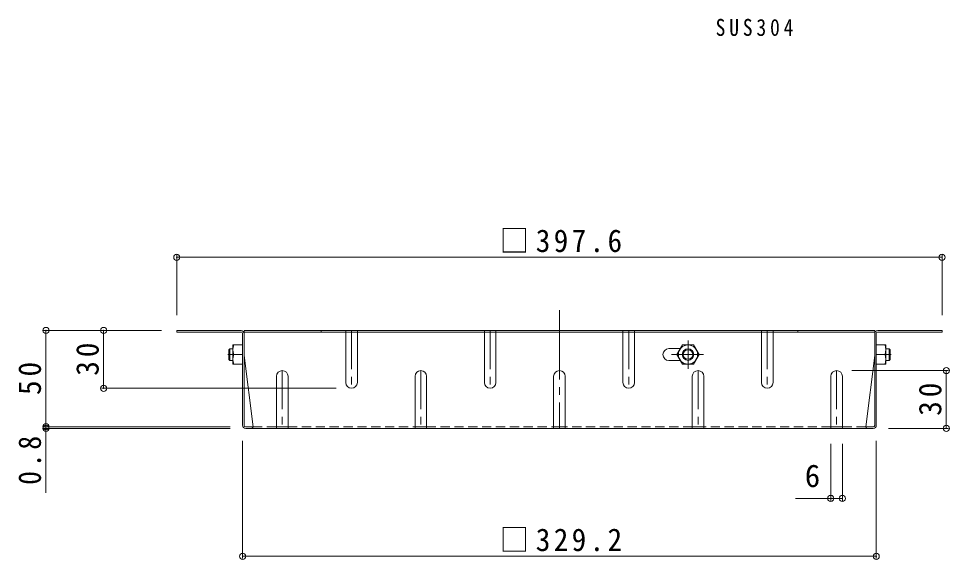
# Model space of a CAD drawing. Units: millimetres at full size, sheet at 1:4; some dimension numbers follow another scale. Extents: x -1070 to 1072, y -788 to 743.
# Drawn here: x 30.2 to 513.8, y -26.4 to 254.3 of the extents above; entities that cross this region are included whole.
import ezdxf
from ezdxf.enums import TextEntityAlignment as Align

# ---------------------------------------------------------------- set-up
doc = ezdxf.new("R2010")
doc.units = ezdxf.units.MM
doc.header["$LTSCALE"] = 4
doc.header["$PDMODE"] = 32
doc.header["$PDSIZE"] = 3.2
for name, pattern in [('CHAIN1', [8, 5, -1, 1, -1]), ('CHAIN2', [12, 9, -1, 1, -1]), ('DASHED1', [1.8, 1.2, -0.6])]:
    doc.linetypes.add(name, pattern=pattern)
for name, color, linetype, lineweight in [('4-4', 7, 'Continuous', 9), ('4-5', 7, 'Continuous', 9), ('4-7', 6, 'Continuous', 5), ('4-8', 2, 'Continuous', 9)]:
    doc.layers.add(name, color=color, linetype=linetype, lineweight=lineweight)
doc.styles.add('ＭＳ ゴシック', font='')
doc.styles.get('ＭＳ ゴシック').set_extended_font_data('MS Gothic')

msp = doc.modelspace()

# ---------------------------------------------------------------- linework, layer by layer
at = {"layer": '4-4'}
for p, q in [((112.358, 131.599), (112.358, 100.399)), ((509.965, 131.599), (509.965, 100.399)), ((112.358, 130.399), (509.965, 130.399)), ((43.158, 92.399), (104.358, 92.399)), ((44.358, 92.399), (44.358, 42.399)), ((74.358, 92.399), (74.358, 62.399)), ((513.362, 71.599), (463.162, 71.599)), ((512.162, 41.599), (512.162, 71.599)), ((73.158, 62.399), (195.162, 62.399)), ((43.158, 42.399), (140.028, 42.399)), ((43.158, 41.599), (140.162, 41.599)), ((44.358, 42.399), (44.358, 8.085)), ((513.362, 41.599), (482.162, 41.599)), ((146.562, -26.001), (146.562, 35.199)), ((475.762, -26.001), (475.762, 35.199)), ((452.162, 3.999), (452.162, 33.599)), ((458.162, 3.999), (458.162, 33.599)), ((433.834, 5.199), (458.162, 5.199)), ((146.562, -24.801), (475.762, -24.801))]:
    msp.add_line(p, q, dxfattribs=at)
for p in [(112.358, 130.399), (509.965, 130.399), (44.358, 92.399), (74.358, 92.399), (512.162, 71.599), (74.358, 62.399), (44.358, 42.399), (44.358, 41.599), (512.162, 41.599), (452.162, 5.199), (458.162, 5.199), (146.562, -24.801), (475.762, -24.801)]:
    msp.add_point(p, dxfattribs=at)
at = {"layer": '4-7', "color": 2, "linetype": 'CHAIN2', "lineweight": 9}
msp.add_line((311.162, 102.972), (311.162, 41.599), dxfattribs=at)
at = {"layer": '4-7', "color": 2, "lineweight": 9}
for p, q in [((112.358, 92.399), (112.358, 91.599)), ((145.762, 92.399), (112.358, 92.399)), ((147.362, 43.066), (147.362, 92.399)), ((474.962, 92.399), (147.362, 92.399)), ((187.363, 92.399), (187.363, 91.599)), ((434.961, 92.399), (434.961, 91.599)), ((474.962, 43.066), (474.962, 92.399)), ((476.562, 92.399), (509.965, 92.399)), ((509.965, 92.399), (509.965, 91.599)), ((145.895, 91.599), (112.358, 91.599)), ((146.562, 43.199), (146.562, 90.933)), ((474.962, 91.599), (147.362, 91.599)), ((475.762, 43.199), (475.762, 90.933)), ((476.428, 91.599), (509.965, 91.599)), ((147.362, 79.399), (151.974, 42.399)), ((474.962, 79.399), (470.349, 42.399)), ((148.028, 42.399), (151.974, 42.399)), ((474.162, 41.599), (148.162, 41.599)), ((474.295, 42.399), (470.349, 42.399))]:
    msp.add_line(p, q, dxfattribs=at)
at = {"layer": '4-7', "color": 2, "linetype": 'DASHED1', "lineweight": 9}
for p, q in [((151.974, 42.399), (164.162, 42.399)), ((170.162, 42.399), (308.162, 42.399)), ((452.162, 42.399), (314.162, 42.399)), ((470.349, 42.399), (458.162, 42.399))]:
    msp.add_line(p, q, dxfattribs=at)
at = {"layer": '4-7', "color": 2, "lineweight": 9}
for centre, radius, start, end in [((145.762, 90.799), 1.6, 0, 90), ((476.562, 90.799), 1.6, 90, 180), ((145.895, 90.933), 0.667, 0, 90), ((476.428, 90.933), 0.667, 90, 180), ((148.162, 43.199), 1.6, 180, 270), ((148.028, 43.066), 0.667, 180, 270), ((151.174, 42.399), 0.8, 270, 0), ((471.149, 42.399), 0.8, 180, 270), ((474.162, 43.199), 1.6, 270, 0), ((474.295, 43.066), 0.667, 270, 0)]:
    msp.add_arc(centre, radius, start, end, dxfattribs=at)
at = {"layer": '4-8', "linetype": 'DASHED1'}
for p, q in [((200.162, 91.199), (200.162, 92.399)), ((206.162, 91.199), (206.162, 92.399)), ((272.162, 91.199), (272.162, 92.399)), ((278.162, 91.199), (278.162, 92.399)), ((344.162, 91.199), (344.162, 92.399)), ((350.162, 91.199), (350.162, 92.399)), ((416.162, 91.199), (416.162, 92.399)), ((422.162, 91.199), (422.162, 92.399))]:
    msp.add_line(p, q, dxfattribs=at)
at = {"layer": '4-8', "linetype": 'CHAIN1'}
for p, q in [((203.162, 92.399), (203.162, 62.399)), ((275.162, 92.399), (275.162, 62.399)), ((347.162, 92.399), (347.162, 62.399)), ((419.162, 92.399), (419.162, 62.399)), ((377.962, 87.269), (377.962, 72.509)), ((138.875, 79.899), (141.937, 79.899)), ((369.433, 79.899), (385.941, 79.899)), ((483.448, 79.899), (480.386, 79.899)), ((167.162, 71.599), (167.162, 41.199)), ((239.162, 71.599), (239.162, 41.199)), ((383.162, 71.599), (383.162, 41.199)), ((455.162, 71.599), (455.162, 41.599))]:
    msp.add_line(p, q, dxfattribs=at)
at = {"layer": '4-8'}
for p, q in [((200.162, 65.399), (200.162, 91.599)), ((206.162, 65.399), (206.162, 91.599)), ((272.162, 65.399), (272.162, 91.599)), ((278.162, 65.399), (278.162, 91.599)), ((344.162, 65.399), (344.162, 91.599)), ((350.162, 65.399), (350.162, 91.599)), ((416.162, 65.399), (416.162, 91.599)), ((422.162, 65.399), (422.162, 91.599)), ((141.562, 74.899), (141.562, 84.899)), ((146.562, 84.899), (141.562, 84.899)), ((368.062, 82.999), (374.001, 82.999)), ((372.212, 79.899), (375.098, 84.899)), ((375.098, 84.899), (380.825, 84.899)), ((383.712, 79.899), (380.825, 84.899)), ((475.762, 84.899), (480.762, 84.899)), ((480.762, 74.899), (480.762, 84.899)), ((146.562, 79.899), (141.995, 79.899)), ((372.212, 79.899), (375.098, 74.899)), ((383.712, 79.899), (380.825, 74.899)), ((475.762, 79.899), (480.329, 79.899)), ((146.562, 74.899), (141.562, 74.899)), ((374.001, 76.799), (368.062, 76.799)), ((375.098, 74.899), (380.825, 74.899)), ((475.762, 74.899), (480.762, 74.899)), ((164.162, 68.599), (164.162, 41.599)), ((170.162, 68.599), (170.162, 41.599)), ((236.162, 68.599), (236.162, 41.599)), ((242.162, 68.599), (242.162, 41.599)), ((308.162, 68.599), (308.162, 41.599)), ((314.162, 68.599), (314.162, 41.599)), ((380.162, 68.599), (380.162, 41.599)), ((386.162, 68.599), (386.162, 41.599)), ((452.162, 68.599), (452.162, 41.599)), ((458.162, 68.599), (458.162, 41.599)), ((164.162, 42.399), (170.162, 42.399)), ((236.162, 42.399), (242.162, 42.399)), ((308.162, 42.399), (314.162, 42.399)), ((380.162, 42.399), (386.162, 42.399)), ((452.162, 42.399), (458.162, 42.399))]:
    msp.add_line(p, q, dxfattribs=at)
at = {"layer": '4-8', "color": 3}
for p, q in [((139.862, 82.899), (139.362, 82.399)), ((139.362, 77.399), (139.362, 82.399)), ((139.862, 76.899), (139.862, 82.899)), ((141.562, 82.899), (139.862, 82.899)), ((480.762, 82.899), (482.462, 82.899)), ((482.462, 82.899), (482.962, 82.399)), ((482.462, 76.899), (482.462, 82.899)), ((482.962, 77.399), (482.962, 82.399)), ((139.862, 76.899), (139.362, 77.399)), ((482.462, 76.899), (482.962, 77.399)), ((141.562, 76.899), (139.862, 76.899)), ((480.762, 76.899), (482.462, 76.899))]:
    msp.add_line(p, q, dxfattribs=at)
at = {"layer": '4-8'}
for radius in [5, 3, 2.458]:
    msp.add_circle((377.962, 79.899), radius, dxfattribs=at)
for centre, radius, start, end in [((148.995, 82.399), 7.433, 160.34634, 199.65367), ((368.062, 79.899), 3.1, 90, 270), ((473.328, 82.399), 7.433, 340.34633, 19.65366), ((148.995, 77.399), 7.433, 160.34634, 199.65367), ((473.328, 77.399), 7.433, 340.34633, 19.65366), ((167.162, 68.599), 3, 0, 180), ((239.162, 68.599), 3, 0, 180), ((311.162, 68.599), 3, 0, 180), ((383.162, 68.599), 3, 0, 180), ((455.162, 68.599), 3, 0, 180), ((203.162, 65.399), 3, 180, 0), ((275.162, 65.399), 3, 180, 0), ((347.162, 65.399), 3, 180, 0), ((419.162, 65.399), 3, 180, 0)]:
    msp.add_arc(centre, radius, start, end, dxfattribs=at)

# ---------------------------------------------------------------- texts
at = {"layer": '4-4', "color": 2, "style": 'ＭＳ ゴシック'}
msp.add_text('6', height=11.73, dxfattribs=at).set_placement((438.649, 7.599), align=Align.BOTTOM_LEFT)
at = {"layer": '4-4', "color": 2, "char_height": 11.73, "attachment_point": 7, "style": 'ＭＳ ゴシック'}
for s, insert in [('\\T1.23;\\W0.95;□397.6', (280.162, 132.799)), ('\\T1.23;\\W0.95;□329.2', (280.162, -22.401))]:
    msp.add_mtext(s, dxfattribs=dict(at, insert=insert))
at = {"layer": '4-4', "color": 2, "char_height": 11.73, "attachment_point": 7, "rotation": 90, "style": 'ＭＳ ゴシック'}
for s, insert in [('\\T1.27;\\W0.95;30', (71.958, 68.899)), ('\\T1.27;\\W0.95;50', (41.958, 58.899)), ('\\T1.27;\\W0.95;30', (509.762, 48.099)), ('\\T1.27;\\W0.9;0.8', (41.958, 12.273))]:
    msp.add_mtext(s, dxfattribs=dict(at, insert=insert))
at = {"layer": '4-5', "insert": (392.289, 245.165), "char_height": 8.798, "attachment_point": 7, "style": 'ＭＳ ゴシック'}
msp.add_mtext('\\T1.39;\\W0.85;SUS304', dxfattribs=at)

doc.saveas('drawing.dxf')
